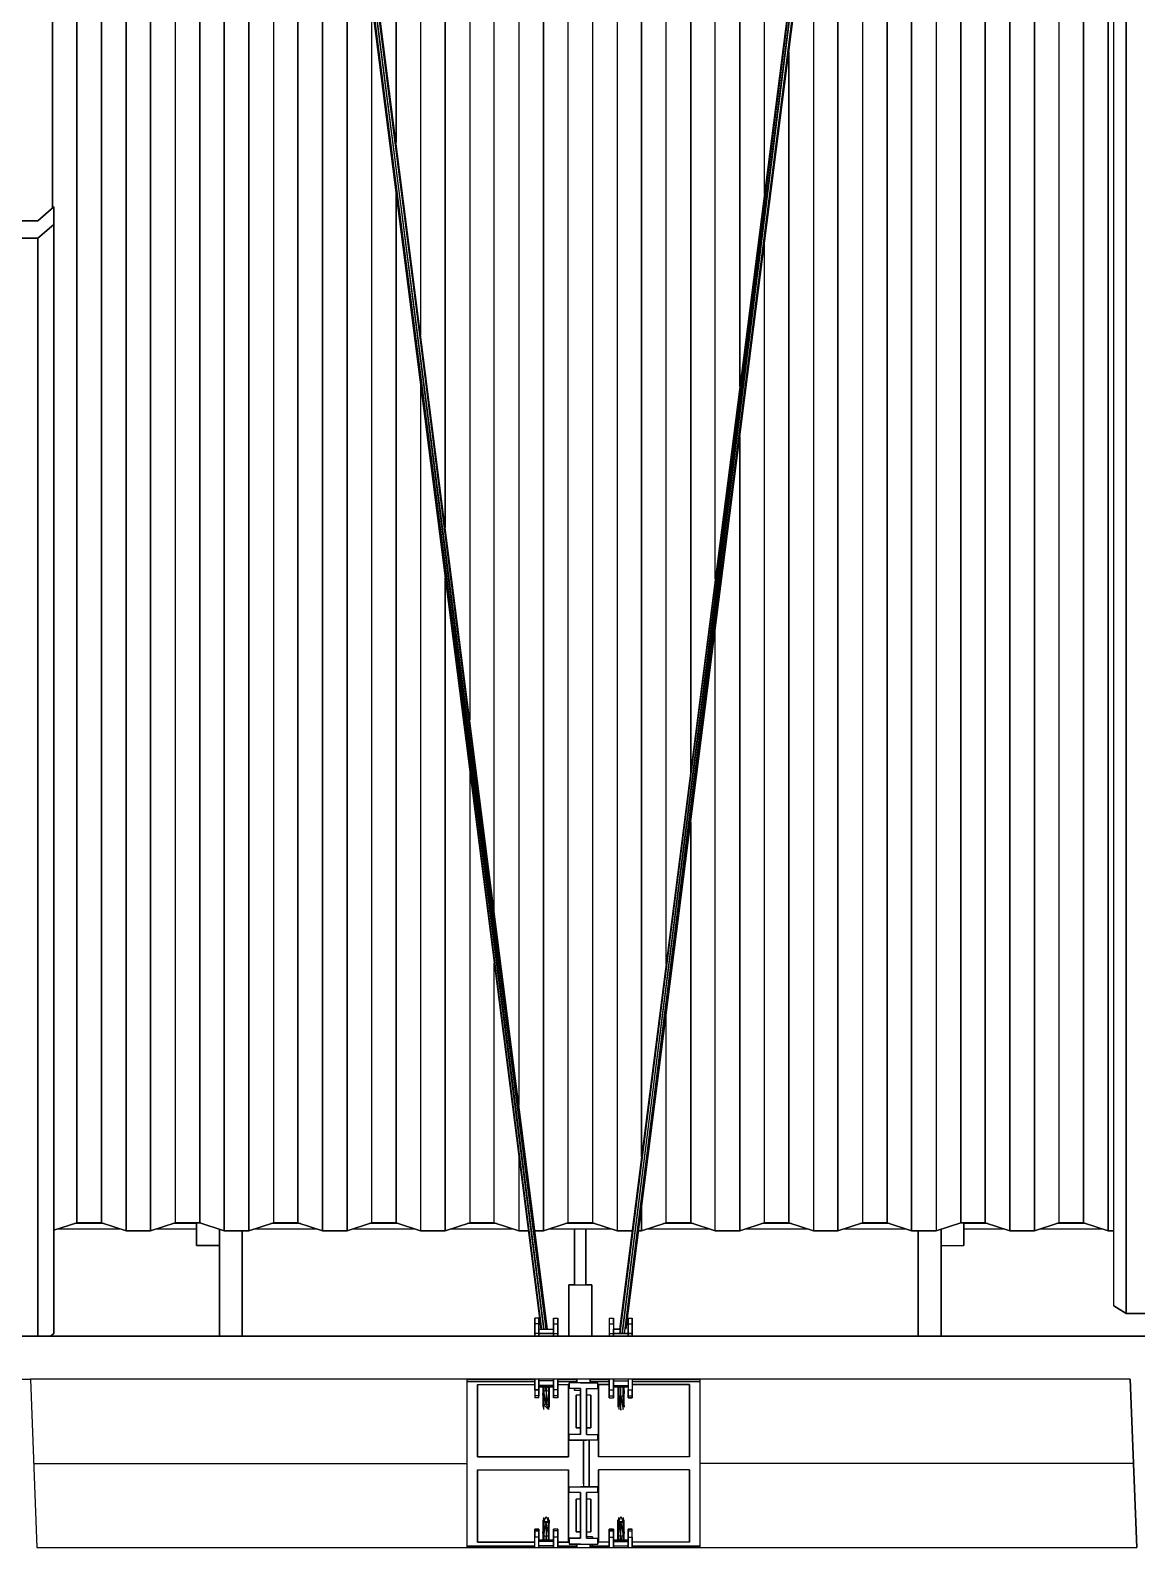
# Model space of a CAD drawing. Extents: x -32 to 51.8, y -51.6 to -5.5.
# Drawn here: x -6.65 to -2.79, y -20.88 to -15.59 of the extents above; entities that cross this region are included whole.
import ezdxf

# ---------------------------------------------------------------- set-up
doc = ezdxf.new("R2010")
doc.units = 0
doc.header["$MEASUREMENT"] = 0
doc.layers.get('0').update_dxf_attribs({"linetype": 'CONTINUOUS'})
doc.layers.add('hachures', color=5, linetype='CONTINUOUS')

msp = doc.modelspace()

# ---------------------------------------------------------------- linework, layer by layer
for p, q in [((-3.5758, -19.7769), (-3.5757, -12.8569)), ((-2.8699, -20.0388), (-2.8698, -13.0055)), ((-5.5041, -15.1461), (-4.87, -20.1205)), ((-4.8673, -20.1205), (-5.5041, -15.1461)), ((-4.8475, -20.1205), (-5.4816, -15.1461)), ((-3.9611, -15.1461), (-4.5954, -20.1205)), ((-4.5945, -20.135), (-3.9578, -15.1405)), ((-3.9611, -15.1461), (-4.5945, -20.135)), ((-4.5868, -20.135), (-3.9499, -15.1382)), ((-3.9578, -15.1405), (-4.5868, -20.135)), ((-4.5787, -20.135), (-3.9499, -15.1382)), ((-4.5786, -20.135), (-3.9419, -15.1405)), ((-4.5729, -20.1205), (-3.9419, -15.1405)), ((-4.5729, -20.1205), (-3.9386, -15.1461)), ((-4.8596, -20.1205), (-5.5008, -15.1517)), ((-4.8673, -20.1205), (-5.5008, -15.1517)), ((-4.8514, -20.1205), (-5.4929, -15.154)), ((-5.4929, -15.154), (-4.8595, -20.1205)), ((-4.8475, -20.1205), (-5.4849, -15.1517)), ((-5.4849, -15.1517), (-4.8514, -20.1205)), ((-6.5709, -16.2029), (-6.6263, -16.2508)), ((-6.6263, -16.2508), (-6.5709, -16.2029)), ((-6.5711, -16.2643), (-6.5709, -16.2029)), ((-6.5709, -16.2029), (-6.5711, -16.2643)), ((-6.571, -20.0743), (-6.5709, -16.2029)), ((-6.5709, -16.2029), (-6.571, -20.0743)), ((-6.6263, -16.2508), (-6.712, -16.2508)), ((-6.712, -16.2508), (-6.6263, -16.2508)), ((-6.6264, -16.3122), (-6.7121, -16.3122)), ((-6.7121, -16.3122), (-6.6264, -16.3122)), ((-6.6264, -16.3122), (-6.5711, -16.2643)), ((-6.5711, -16.2643), (-6.6264, -16.3122)), ((-6.6264, -20.1452), (-6.6264, -16.3122)), ((-6.6263, -16.3121), (-6.6263, -16.3121)), ((-6.6263, -16.3121), (-6.6263, -16.3121)), ((-6.5711, -16.2643), (-6.5711, -20.1358)), ((-4.5186, -19.695), (-4.5186, -19.7769)), ((-6.571, -19.7753), (-6.49, -19.7487)), ((-6.49, -19.7487), (-6.571, -19.7753)), ((-6.3957, -19.7515), (-6.4987, -19.7515)), ((-6.49, -19.7126), (-6.49, -19.7126)), ((-6.49, -19.7126), (-6.49, -19.7126)), ((-6.49, -19.7487), (-6.4043, -19.7487)), ((-6.4043, -19.7487), (-6.49, -19.7487)), ((-6.4043, -19.7487), (-6.3186, -19.7769)), ((-6.3186, -19.7769), (-6.4043, -19.7487)), ((-6.1472, -19.7487), (-6.2329, -19.7769)), ((-6.2329, -19.7769), (-6.1472, -19.7487)), ((-6.0729, -19.7515), (-6.1558, -19.7515)), ((-6.0615, -19.7487), (-6.1472, -19.7487)), ((-6.1472, -19.7487), (-6.0615, -19.7487)), ((-6.0729, -19.8282), (-6.0729, -19.7487)), ((-6.0729, -19.7487), (-6.0729, -19.8282)), ((-6.0615, -19.7487), (-5.9758, -19.7769)), ((-5.9758, -19.7769), (-6.0615, -19.7487)), ((-5.8043, -19.7487), (-5.89, -19.7769)), ((-5.89, -19.7769), (-5.8043, -19.7487)), ((-5.71, -19.7515), (-5.813, -19.7515)), ((-5.7186, -19.7487), (-5.8043, -19.7487)), ((-5.8043, -19.7487), (-5.7186, -19.7487)), ((-5.7186, -19.7487), (-5.6329, -19.7769)), ((-5.6329, -19.7769), (-5.7186, -19.7487)), ((-5.4615, -19.7487), (-5.5472, -19.7769)), ((-5.5472, -19.7769), (-5.4615, -19.7487)), ((-5.3671, -19.7515), (-5.4701, -19.7515)), ((-5.3758, -19.7487), (-5.4615, -19.7487)), ((-5.4615, -19.7487), (-5.3758, -19.7487)), ((-5.29, -19.7769), (-5.3758, -19.7487)), ((-5.3758, -19.7487), (-5.29, -19.7769)), ((-5.1186, -19.7487), (-5.2043, -19.7769)), ((-5.2043, -19.7769), (-5.1186, -19.7487)), ((-5.0242, -19.7515), (-5.1273, -19.7515)), ((-5.0329, -19.7487), (-5.1186, -19.7487)), ((-5.1186, -19.7487), (-5.0329, -19.7487)), ((-4.9472, -19.7769), (-5.0329, -19.7487)), ((-5.0329, -19.7487), (-4.9472, -19.7769)), ((-4.7758, -19.7487), (-4.8615, -19.7769)), ((-4.8615, -19.7769), (-4.7758, -19.7487)), ((-4.6814, -19.7515), (-4.7844, -19.7515)), ((-4.69, -19.7487), (-4.7758, -19.7487)), ((-4.7758, -19.7487), (-4.69, -19.7487)), ((-4.6043, -19.7769), (-4.69, -19.7487)), ((-4.69, -19.7487), (-4.6043, -19.7769)), ((-4.4329, -19.7487), (-4.5186, -19.7769)), ((-4.5186, -19.7769), (-4.4329, -19.7487)), ((-4.3385, -19.7516), (-4.4416, -19.7516)), ((-4.3472, -19.7487), (-4.4329, -19.7487)), ((-4.4329, -19.7487), (-4.3472, -19.7487)), ((-4.2615, -19.7769), (-4.3472, -19.7487)), ((-4.3472, -19.7487), (-4.2615, -19.7769)), ((-4.09, -19.7487), (-4.1758, -19.7769)), ((-4.1758, -19.7769), (-4.09, -19.7487)), ((-3.9957, -19.7516), (-4.0987, -19.7516)), ((-4.0043, -19.7487), (-4.09, -19.7487)), ((-4.09, -19.7487), (-4.0043, -19.7487)), ((-3.9186, -19.7769), (-4.0043, -19.7487)), ((-4.0043, -19.7487), (-3.9186, -19.7769)), ((-3.7472, -19.7487), (-3.8329, -19.7769)), ((-3.8329, -19.7769), (-3.7472, -19.7487)), ((-3.6528, -19.7516), (-3.7559, -19.7516)), ((-3.6615, -19.7487), (-3.7472, -19.7487)), ((-3.7472, -19.7487), (-3.6615, -19.7487)), ((-3.6615, -19.7487), (-3.5758, -19.7769)), ((-3.5758, -19.7769), (-3.6615, -19.7487)), ((-3.4043, -19.7487), (-3.49, -19.7769)), ((-3.49, -19.7769), (-3.4043, -19.7487)), ((-3.4043, -19.7487), (-3.3186, -19.7487)), ((-3.3186, -19.7487), (-3.4043, -19.7487)), ((-3.3929, -19.7487), (-3.3929, -19.8282)), ((-3.3929, -19.8282), (-3.3929, -19.7487)), ((-3.3099, -19.7516), (-3.3929, -19.7516)), ((-3.3186, -19.7487), (-3.2329, -19.7769)), ((-3.2329, -19.7769), (-3.3186, -19.7487)), ((-3.0615, -19.7487), (-3.1472, -19.7769)), ((-3.1472, -19.7769), (-3.0615, -19.7487)), ((-2.9671, -19.7516), (-3.0701, -19.7516)), ((-2.9758, -19.7487), (-3.0615, -19.7487)), ((-3.0615, -19.7487), (-2.9758, -19.7487)), ((-2.9758, -19.7487), (-2.89, -19.7769)), ((-2.89, -19.7769), (-2.9758, -19.7487)), ((-6.3366, -19.7709), (-6.5578, -19.7709)), ((-6.3186, -19.7769), (-6.2329, -19.7769)), ((-6.2329, -19.7769), (-6.3186, -19.7769)), ((-6.0729, -19.7709), (-6.2149, -19.7709)), ((-5.9929, -20.1452), (-5.9929, -19.7712)), ((-5.9929, -19.7712), (-5.9929, -20.1452)), ((-5.9929, -19.7712), (-5.9929, -19.8282)), ((-5.9929, -19.8282), (-5.9929, -19.7712)), ((-5.9758, -19.7769), (-5.89, -19.7769)), ((-5.89, -19.7769), (-5.9758, -19.7769)), ((-5.9129, -19.7769), (-5.9129, -20.1452)), ((-5.9129, -20.1452), (-5.9129, -19.7769)), ((-5.9129, -20.1452), (-5.9129, -19.7769)), ((-5.6509, -19.771), (-5.8721, -19.771)), ((-5.6329, -19.7769), (-5.5472, -19.7769)), ((-5.5472, -19.7769), (-5.6329, -19.7769)), ((-5.308, -19.771), (-5.5292, -19.771)), ((-5.2043, -19.7769), (-5.29, -19.7769)), ((-5.29, -19.7769), (-5.2043, -19.7769)), ((-4.9652, -19.771), (-5.1863, -19.771)), ((-4.9138, -19.7769), (-4.9472, -19.7769)), ((-4.9472, -19.7769), (-4.9138, -19.7769)), ((-4.8615, -19.7769), (-4.8913, -19.7769)), ((-4.8913, -19.7769), (-4.8615, -19.7769)), ((-4.6223, -19.771), (-4.8435, -19.771)), ((-4.7527, -19.9652), (-4.7527, -19.771)), ((-4.7527, -19.771), (-4.7527, -19.9652)), ((-4.7131, -19.9652), (-4.7131, -19.771)), ((-4.7131, -19.771), (-4.7131, -19.9652)), ((-4.7131, -19.9652), (-4.7131, -19.771)), ((-4.5515, -19.7769), (-4.6043, -19.7769)), ((-4.6043, -19.7769), (-4.5515, -19.7769)), ((-4.5186, -19.7769), (-4.5291, -19.7769)), ((-4.5291, -19.7769), (-4.5186, -19.7769)), ((-4.2795, -19.771), (-4.5006, -19.771)), ((-4.1758, -19.7769), (-4.2615, -19.7769)), ((-4.2615, -19.7769), (-4.1758, -19.7769)), ((-3.9366, -19.771), (-4.1578, -19.771)), ((-3.8329, -19.7769), (-3.9186, -19.7769)), ((-3.9186, -19.7769), (-3.8329, -19.7769)), ((-3.5937, -19.771), (-3.8149, -19.771)), ((-3.49, -19.7769), (-3.5758, -19.7769)), ((-3.5758, -19.7769), (-3.49, -19.7769)), ((-3.5529, -20.1452), (-3.5529, -19.7769)), ((-3.5529, -19.7769), (-3.5529, -20.1452)), ((-3.5529, -19.7769), (-3.5529, -20.1452)), ((-3.4729, -19.7712), (-3.4729, -20.1452)), ((-3.4729, -20.1452), (-3.4729, -19.7712)), ((-3.4729, -19.8282), (-3.4729, -19.7712)), ((-3.4729, -19.7712), (-3.4729, -19.8282)), ((-3.2509, -19.771), (-3.3929, -19.771)), ((-3.3929, -19.8282), (-3.3929, -19.771)), ((-3.3929, -19.771), (-3.3929, -19.8282)), ((-3.2329, -19.7769), (-3.1472, -19.7769)), ((-3.1472, -19.7769), (-3.2329, -19.7769)), ((-2.908, -19.771), (-3.1292, -19.771)), ((-2.89, -19.7769), (-2.8699, -19.7769)), ((-2.8699, -19.7769), (-2.89, -19.7769)), ((-5.9929, -19.8282), (-6.0729, -19.8282)), ((-6.0729, -19.8282), (-6.0729, -19.8282)), ((-6.0729, -19.8282), (-6.0729, -19.8282)), ((-6.0729, -19.8282), (-5.9929, -19.8282)), ((-5.9929, -19.8282), (-5.9929, -20.1452)), ((-3.4729, -19.8282), (-3.3929, -19.8282)), ((-4.7729, -20.1452), (-4.7729, -19.9652)), ((-4.7729, -19.9652), (-4.6929, -19.9652)), ((-4.7527, -19.9652), (-4.7729, -19.9652)), ((-4.7729, -20.1452), (-4.7729, -19.9652)), ((-4.7729, -19.9652), (-4.7729, -20.1452)), ((-4.6929, -19.9652), (-4.7131, -19.9652)), ((-4.6929, -19.9652), (-4.6929, -20.1452)), ((-4.6929, -19.9652), (-4.6929, -20.1452)), ((-4.6929, -20.1452), (-4.6929, -19.9652)), ((-6.5711, -20.1358), (-6.571, -20.0743)), ((-2.8699, -20.0388), (-2.8699, -20.0389)), ((-2.8264, -20.0657), (-2.8699, -20.0388)), ((-2.8699, -20.0389), (-2.8264, -20.0657)), ((-2.8264, -20.0657), (-2.7407, -20.0657)), ((-2.7407, -20.0657), (-2.8264, -20.0657)), ((-4.8914, -20.0818), (-4.8914, -20.1019)), ((-4.877, -20.0818), (-4.8914, -20.0818)), ((-4.8914, -20.0818), (-4.8914, -20.0886)), ((-4.8914, -20.1019), (-4.8914, -20.0818)), ((-4.8914, -20.1019), (-4.8914, -20.1351)), ((-4.877, -20.1019), (-4.8914, -20.1019)), ((-4.8914, -20.1351), (-4.8914, -20.1019)), ((-4.877, -20.1019), (-4.877, -20.0818)), ((-4.877, -20.0818), (-4.877, -20.1019)), ((-4.877, -20.1351), (-4.877, -20.1019)), ((-4.877, -20.1019), (-4.877, -20.1351)), ((-4.877, -20.1205), (-4.8259, -20.1205)), ((-4.8259, -20.0818), (-4.8114, -20.0818)), ((-4.8259, -20.1019), (-4.8259, -20.0818)), ((-4.8259, -20.0886), (-4.8259, -20.11)), ((-4.8259, -20.1019), (-4.8114, -20.1019)), ((-4.8259, -20.1351), (-4.8259, -20.1019)), ((-4.8259, -20.11), (-4.8259, -20.11)), ((-4.8259, -20.11), (-4.8259, -20.1205)), ((-4.8259, -20.1205), (-4.8259, -20.135)), ((-4.8258, -20.0818), (-4.8258, -20.1019)), ((-4.8258, -20.1019), (-4.8258, -20.1351)), ((-4.8114, -20.0818), (-4.8114, -20.1019)), ((-4.8114, -20.0886), (-4.8114, -20.0818)), ((-4.8114, -20.1019), (-4.8114, -20.0818)), ((-4.8114, -20.0818), (-4.8114, -20.0886)), ((-4.8114, -20.0886), (-4.8114, -20.11)), ((-4.8114, -20.1019), (-4.8114, -20.1351)), ((-4.8114, -20.11), (-4.8114, -20.1019)), ((-4.8114, -20.1351), (-4.8114, -20.1019)), ((-4.8114, -20.1452), (-4.8114, -20.11)), ((-4.8114, -20.11), (-4.8114, -20.1452)), ((-4.6314, -20.0818), (-4.6314, -20.1019)), ((-4.6314, -20.0818), (-4.617, -20.0818)), ((-4.6314, -20.1019), (-4.617, -20.1019)), ((-4.6314, -20.1019), (-4.6314, -20.1351)), ((-4.617, -20.1019), (-4.617, -20.0818)), ((-4.617, -20.0818), (-4.617, -20.0886)), ((-4.617, -20.0886), (-4.617, -20.11)), ((-4.617, -20.1019), (-4.617, -20.1351)), ((-4.617, -20.11), (-4.617, -20.1205)), ((-4.5927, -20.1205), (-4.617, -20.1205)), ((-4.617, -20.1205), (-4.617, -20.1205)), ((-4.617, -20.1205), (-4.5927, -20.1205)), ((-4.617, -20.135), (-4.617, -20.1205)), ((-4.5658, -20.0818), (-4.5658, -20.1019)), ((-4.5658, -20.0886), (-4.5658, -20.0818)), ((-4.5658, -20.0818), (-4.5514, -20.0818)), ((-4.5658, -20.1019), (-4.5658, -20.0818)), ((-4.5658, -20.11), (-4.5658, -20.0886)), ((-4.5658, -20.0886), (-4.5658, -20.11)), ((-4.5658, -20.1019), (-4.5658, -20.1351)), ((-4.5658, -20.1019), (-4.5514, -20.1019)), ((-4.5658, -20.1351), (-4.5658, -20.1019)), ((-4.5658, -20.1205), (-4.5658, -20.11)), ((-4.5658, -20.11), (-4.5658, -20.11)), ((-4.5658, -20.11), (-4.5658, -20.1205)), ((-4.5658, -20.11), (-4.5658, -20.11)), ((-4.5658, -20.1205), (-4.5658, -20.135)), ((-4.5514, -20.1019), (-4.5514, -20.0818)), ((-4.5514, -20.0818), (-4.5514, -20.1019)), ((-4.5514, -20.0886), (-4.5514, -20.0818)), ((-4.5514, -20.1019), (-4.5514, -20.1351)), ((-4.5514, -20.1351), (-4.5514, -20.1019)), ((-6.6529, -20.1452), (-6.7329, -20.1452)), ((-6.7329, -20.1452), (-6.6529, -20.1452)), ((-2.8129, -20.1452), (-6.6529, -20.1452)), ((-2.8129, -20.1452), (-6.6529, -20.1452)), ((-6.6529, -20.1452), (-2.8129, -20.1452)), ((-6.6264, -20.1452), (-4.8914, -20.1452)), ((-6.582, -20.1452), (-6.5711, -20.1358)), ((-6.5711, -20.1358), (-6.582, -20.1452)), ((-6.582, -20.1452), (-5.9929, -20.1452)), ((-4.8914, -20.1452), (-6.582, -20.1452)), ((-5.9129, -20.1452), (-4.8914, -20.1452)), ((-4.8914, -20.1452), (-5.9129, -20.1452)), ((-4.8914, -20.1452), (-5.9129, -20.1452)), ((-4.8914, -20.1351), (-4.8914, -20.1452)), ((-4.877, -20.1351), (-4.8914, -20.1351)), ((-4.8914, -20.1452), (-4.8914, -20.1351)), ((-4.877, -20.135), (-4.8259, -20.135)), ((-4.8259, -20.135), (-4.877, -20.135)), ((-4.877, -20.1452), (-4.877, -20.1351)), ((-4.877, -20.1351), (-4.877, -20.1452)), ((-4.8259, -20.1351), (-4.8114, -20.1351)), ((-4.8259, -20.1452), (-4.8259, -20.1351)), ((-4.8258, -20.1351), (-4.8258, -20.1452)), ((-4.8114, -20.1351), (-4.8114, -20.1452)), ((-4.8114, -20.1452), (-4.8114, -20.1351)), ((-4.8114, -20.1452), (-4.6314, -20.1452)), ((-4.6314, -20.1452), (-4.8114, -20.1452)), ((-4.6314, -20.1452), (-4.8114, -20.1452)), ((-4.8114, -20.1452), (-4.6314, -20.1452)), ((-4.7729, -20.1452), (-4.8114, -20.1452)), ((-4.6314, -20.1351), (-4.617, -20.1351)), ((-4.6314, -20.1351), (-4.6314, -20.1452)), ((-4.617, -20.135), (-4.5658, -20.135)), ((-4.5658, -20.135), (-4.617, -20.135)), ((-4.617, -20.1351), (-4.617, -20.1452)), ((-4.617, -20.1452), (-4.617, -20.1351)), ((-4.5658, -20.1351), (-4.5658, -20.1452)), ((-4.5658, -20.1351), (-4.5514, -20.1351)), ((-4.5658, -20.1452), (-4.5658, -20.1351)), ((-4.5514, -20.1351), (-4.5658, -20.1351)), ((-4.5514, -20.1351), (-4.5514, -20.1351)), ((-4.5514, -20.1351), (-4.5514, -20.1452)), ((-4.5514, -20.1452), (-4.5514, -20.1351)), ((-4.5514, -20.1452), (-3.5529, -20.1452)), ((-3.5529, -20.1452), (-4.5514, -20.1452)), ((-2.8129, -20.1452), (-4.5514, -20.1452)), ((-4.5514, -20.1452), (-2.8129, -20.1452)), ((-3.4729, -20.1452), (-2.8129, -20.1452)), ((-3.4729, -20.1452), (-2.8129, -20.1452)), ((-2.8129, -20.1452), (-2.7329, -20.1452)), ((-2.7329, -20.1452), (-2.8129, -20.1452)), ((-2.7329, -20.1452), (-2.8129, -20.1452)), ((-6.7329, -20.2952), (-6.6529, -20.2952)), ((-2.8129, -20.2952), (-6.6529, -20.2952)), ((-6.6529, -20.2952), (-6.6299, -20.8831)), ((-5.1286, -20.2952), (-4.8914, -20.2952)), ((-5.1286, -20.2952), (-5.1286, -20.5892)), ((-5.1286, -20.3034), (-4.8914, -20.3034)), ((-4.8914, -20.3034), (-5.1286, -20.3034)), ((-5.0913, -20.5664), (-5.0913, -20.3139)), ((-5.0913, -20.3139), (-4.8914, -20.3139)), ((-5.0913, -20.5664), (-5.0913, -20.3139)), ((-5.0913, -20.3139), (-5.0913, -20.5664)), ((-5.0913, -20.3139), (-5.0913, -20.5664)), ((-4.8914, -20.2952), (-4.8914, -20.332)), ((-4.8914, -20.332), (-4.8914, -20.2952)), ((-4.8914, -20.332), (-4.8914, -20.3535)), ((-4.8914, -20.332), (-4.877, -20.332)), ((-4.877, -20.332), (-4.8914, -20.332)), ((-4.877, -20.3011), (-4.877, -20.2952)), ((-4.877, -20.332), (-4.877, -20.2952)), ((-4.877, -20.2952), (-4.877, -20.332)), ((-4.8259, -20.3011), (-4.877, -20.3011)), ((-4.877, -20.3079), (-4.877, -20.3011)), ((-4.8259, -20.3166), (-4.877, -20.3166)), ((-4.8259, -20.3215), (-4.877, -20.3215)), ((-4.877, -20.3215), (-4.8259, -20.3215)), ((-4.877, -20.332), (-4.877, -20.3535)), ((-4.877, -20.3535), (-4.877, -20.332)), ((-4.8634, -20.3215), (-4.8634, -20.3446)), ((-4.8601, -20.3371), (-4.8634, -20.3446)), ((-4.8601, -20.3371), (-4.8609, -20.3215)), ((-4.8601, -20.3215), (-4.8601, -20.3371)), ((-4.8522, -20.334), (-4.8601, -20.3371)), ((-4.8521, -20.3817), (-4.8601, -20.3371)), ((-4.8601, -20.3371), (-4.8601, -20.3849)), ((-4.8522, -20.334), (-4.8536, -20.3215)), ((-4.8522, -20.3215), (-4.8522, -20.334)), ((-4.8442, -20.3371), (-4.8522, -20.334)), ((-4.8442, -20.3849), (-4.8522, -20.334)), ((-4.8522, -20.334), (-4.8521, -20.3817)), ((-4.8458, -20.3215), (-4.8442, -20.3371)), ((-4.8442, -20.3215), (-4.8442, -20.3371)), ((-4.8442, -20.3371), (-4.8442, -20.3849)), ((-4.8442, -20.3371), (-4.8409, -20.3927)), ((-4.8409, -20.3446), (-4.8442, -20.3371)), ((-4.8418, -20.3215), (-4.8409, -20.3446)), ((-4.8409, -20.3446), (-4.8409, -20.3215)), ((-4.8259, -20.332), (-4.8259, -20.2952)), ((-4.8259, -20.3011), (-4.8259, -20.3166)), ((-4.8259, -20.3166), (-4.8259, -20.3215)), ((-4.8259, -20.3215), (-4.8259, -20.3402)), ((-4.8258, -20.332), (-4.8259, -20.3535)), ((-4.8114, -20.332), (-4.8259, -20.332)), ((-4.8259, -20.3535), (-4.8259, -20.332)), ((-4.8258, -20.2952), (-4.8258, -20.332)), ((-4.8114, -20.2952), (-4.8114, -20.332)), ((-4.8114, -20.332), (-4.8114, -20.2952)), ((-4.8114, -20.2952), (-4.7449, -20.2952)), ((-4.8114, -20.3034), (-4.7449, -20.3034)), ((-4.7449, -20.3034), (-4.8114, -20.3034)), ((-4.8114, -20.3069), (-4.8114, -20.3402)), ((-4.8114, -20.3139), (-4.7733, -20.3139)), ((-4.8114, -20.332), (-4.8114, -20.3535)), ((-4.8114, -20.3535), (-4.8114, -20.332)), ((-4.7733, -20.3139), (-4.7733, -20.5664)), ((-4.7733, -20.3139), (-4.7733, -20.5664)), ((-4.7733, -20.5664), (-4.7733, -20.3139)), ((-4.7733, -20.5664), (-4.7733, -20.3139)), ((-4.7733, -20.3273), (-4.7714, -20.3273)), ((-4.7714, -20.3078), (-4.7714, -20.3278)), ((-4.7314, -20.3078), (-4.7714, -20.3078)), ((-4.7714, -20.3278), (-4.7714, -20.3078)), ((-4.7314, -20.3278), (-4.7714, -20.3278)), ((-4.7527, -20.3078), (-4.7527, -20.3034)), ((-4.7527, -20.3034), (-4.7527, -20.3078)), ((-4.7527, -20.3335), (-4.7527, -20.3278)), ((-4.7527, -20.3278), (-4.7527, -20.3335)), ((-4.7527, -20.3335), (-4.7314, -20.3335)), ((-4.7527, -20.3335), (-4.7314, -20.3335)), ((-4.7449, -20.3078), (-4.7449, -20.2952)), ((-4.7449, -20.3078), (-4.7449, -20.2952)), ((-4.7449, -20.2952), (-4.7449, -20.3078)), ((-4.7114, -20.3078), (-4.7314, -20.3078)), ((-4.7314, -20.3078), (-4.7114, -20.3078)), ((-4.7314, -20.4878), (-4.7314, -20.3278)), ((-4.7314, -20.3278), (-4.7314, -20.4878)), ((-4.6979, -20.3078), (-4.7214, -20.3078)), ((-4.7131, -20.3078), (-4.7131, -20.3078)), ((-4.6714, -20.3078), (-4.7114, -20.3078)), ((-4.6714, -20.3078), (-4.7114, -20.3078)), ((-4.7114, -20.3078), (-4.6714, -20.3078)), ((-4.7114, -20.3508), (-4.7114, -20.3278)), ((-4.7114, -20.3278), (-4.6714, -20.3278)), ((-4.7114, -20.3278), (-4.7114, -20.4878)), ((-4.7114, -20.4878), (-4.7114, -20.3278)), ((-4.6979, -20.2952), (-4.6314, -20.2952)), ((-4.6979, -20.2952), (-4.6979, -20.3078)), ((-4.6979, -20.3078), (-4.6979, -20.2952)), ((-4.6979, -20.3034), (-4.6314, -20.3034)), ((-4.6314, -20.3034), (-4.6979, -20.3034)), ((-4.6979, -20.3078), (-4.6714, -20.3078)), ((-4.6714, -20.3278), (-4.6714, -20.3078)), ((-4.6714, -20.3278), (-4.6714, -20.3078)), ((-4.6714, -20.3273), (-4.6695, -20.3273)), ((-4.6695, -20.3139), (-4.6314, -20.3139)), ((-4.6314, -20.3139), (-4.6695, -20.3139)), ((-4.6695, -20.5664), (-4.6695, -20.3139)), ((-4.6695, -20.5664), (-4.6695, -20.3139)), ((-4.6695, -20.3139), (-4.6695, -20.5664)), ((-4.6314, -20.332), (-4.6314, -20.2952)), ((-4.6314, -20.2952), (-4.6314, -20.3069)), ((-4.6314, -20.2952), (-4.6314, -20.332)), ((-4.6314, -20.3069), (-4.6314, -20.3069)), ((-4.6314, -20.3069), (-4.6314, -20.332)), ((-4.6314, -20.332), (-4.617, -20.332)), ((-4.6314, -20.3535), (-4.6314, -20.332)), ((-4.6314, -20.332), (-4.6314, -20.3535)), ((-4.617, -20.2952), (-4.617, -20.332)), ((-4.617, -20.332), (-4.617, -20.2952)), ((-4.617, -20.3011), (-4.617, -20.2952)), ((-4.617, -20.3011), (-4.5658, -20.3011)), ((-4.617, -20.3079), (-4.617, -20.3011)), ((-4.617, -20.3166), (-4.5658, -20.3166)), ((-4.617, -20.3215), (-4.617, -20.3402)), ((-4.5658, -20.3215), (-4.617, -20.3215)), ((-4.617, -20.3215), (-4.5658, -20.3215)), ((-4.617, -20.332), (-4.617, -20.3535)), ((-4.617, -20.3535), (-4.617, -20.332)), ((-4.6019, -20.3215), (-4.6019, -20.3446)), ((-4.5999, -20.3215), (-4.5986, -20.3521)), ((-4.5986, -20.3215), (-4.5986, -20.3521)), ((-4.5907, -20.3551), (-4.5907, -20.3215)), ((-4.5827, -20.3521), (-4.5827, -20.3215)), ((-4.5806, -20.3215), (-4.5794, -20.3446)), ((-4.5794, -20.3446), (-4.5794, -20.3215)), ((-4.5658, -20.2952), (-4.5658, -20.332)), ((-4.5658, -20.3215), (-4.5658, -20.3402)), ((-4.5658, -20.332), (-4.5658, -20.3535)), ((-4.5658, -20.332), (-4.5514, -20.332)), ((-4.5658, -20.3535), (-4.5658, -20.332)), ((-4.5514, -20.2952), (-4.5514, -20.332)), ((-4.5514, -20.2952), (-4.3143, -20.2952)), ((-4.5514, -20.3034), (-4.3143, -20.3034)), ((-4.3143, -20.3034), (-4.5514, -20.3034)), ((-4.5514, -20.3139), (-4.3515, -20.3139)), ((-4.3515, -20.3139), (-4.5514, -20.3139)), ((-4.5514, -20.332), (-4.5514, -20.3535)), ((-4.5514, -20.3535), (-4.5514, -20.332)), ((-4.3515, -20.3139), (-4.3515, -20.5664)), ((-4.3515, -20.5664), (-4.3515, -20.3139)), ((-4.3515, -20.3139), (-4.3515, -20.5664)), ((-4.3143, -20.5892), (-4.3143, -20.2952)), ((-2.8129, -20.2952), (-2.7899, -20.8831)), ((-2.7899, -20.8831), (-2.8129, -20.2952)), ((-4.8914, -20.3535), (-4.8914, -20.3602)), ((-4.877, -20.3535), (-4.8914, -20.3535)), ((-4.877, -20.3602), (-4.8914, -20.3602)), ((-4.877, -20.3602), (-4.877, -20.3535)), ((-4.8601, -20.3849), (-4.8634, -20.3446)), ((-4.8634, -20.3446), (-4.8634, -20.3927)), ((-4.8601, -20.3849), (-4.8634, -20.3927)), ((-4.8521, -20.3817), (-4.8601, -20.3849)), ((-4.8601, -20.3849), (-4.8442, -20.4005)), ((-4.8601, -20.4005), (-4.8601, -20.3849)), ((-4.8442, -20.3849), (-4.8521, -20.3817)), ((-4.8521, -20.3817), (-4.8442, -20.4005)), ((-4.8409, -20.3927), (-4.8442, -20.3849)), ((-4.8442, -20.3849), (-4.8442, -20.4005)), ((-4.8409, -20.3446), (-4.8409, -20.3927)), ((-4.8259, -20.3402), (-4.8259, -20.3402)), ((-4.8259, -20.3402), (-4.8259, -20.3535)), ((-4.8259, -20.3535), (-4.8259, -20.3602)), ((-4.8114, -20.3535), (-4.8259, -20.3535)), ((-4.8259, -20.3602), (-4.8259, -20.3535)), ((-4.8114, -20.3602), (-4.8259, -20.3602)), ((-4.8114, -20.3402), (-4.8114, -20.3602)), ((-4.8114, -20.3535), (-4.8114, -20.3602)), ((-4.8114, -20.3602), (-4.8114, -20.3535)), ((-4.7314, -20.3508), (-4.7473, -20.3508)), ((-4.7473, -20.4648), (-4.7473, -20.3508)), ((-4.7473, -20.4648), (-4.7473, -20.3508)), ((-4.7473, -20.3508), (-4.7473, -20.4648)), ((-4.6956, -20.3508), (-4.7114, -20.3508)), ((-4.6956, -20.3508), (-4.6956, -20.4648)), ((-4.6956, -20.4648), (-4.6956, -20.3508)), ((-4.6956, -20.3508), (-4.6956, -20.4648)), ((-4.6314, -20.3535), (-4.617, -20.3535)), ((-4.6314, -20.3602), (-4.6314, -20.3535)), ((-4.6314, -20.3535), (-4.6314, -20.3602)), ((-4.6314, -20.3602), (-4.617, -20.3602)), ((-4.617, -20.3402), (-4.617, -20.3602)), ((-4.617, -20.3535), (-4.617, -20.3602)), ((-4.617, -20.3602), (-4.617, -20.3535)), ((-4.6019, -20.3446), (-4.5986, -20.3521)), ((-4.6019, -20.3446), (-4.5986, -20.4005)), ((-4.6019, -20.3446), (-4.6019, -20.3927)), ((-4.5986, -20.3521), (-4.5907, -20.3551)), ((-4.5986, -20.3521), (-4.5907, -20.4037)), ((-4.5986, -20.3521), (-4.5986, -20.4005)), ((-4.5907, -20.3551), (-4.5827, -20.3521)), ((-4.5907, -20.4037), (-4.5907, -20.3551)), ((-4.5907, -20.3551), (-4.5827, -20.4005)), ((-4.5827, -20.3521), (-4.5794, -20.3446)), ((-4.5827, -20.4005), (-4.5827, -20.3521)), ((-4.5827, -20.3521), (-4.5794, -20.3927)), ((-4.5794, -20.3927), (-4.5794, -20.3446)), ((-4.5658, -20.3402), (-4.5658, -20.3402)), ((-4.5658, -20.3402), (-4.5658, -20.3402)), ((-4.5658, -20.3402), (-4.5658, -20.3535)), ((-4.5658, -20.3535), (-4.5658, -20.3602)), ((-4.5658, -20.3535), (-4.5514, -20.3535)), ((-4.5658, -20.3602), (-4.5658, -20.3535)), ((-4.5658, -20.3602), (-4.5658, -20.3602)), ((-4.5658, -20.3602), (-4.5514, -20.3602)), ((-4.5514, -20.3602), (-4.5658, -20.3602)), ((-4.5514, -20.3535), (-4.5514, -20.3602)), ((-4.5514, -20.3602), (-4.5514, -20.3535)), ((-4.5514, -20.3602), (-4.5514, -20.3602)), ((-4.7714, -20.4883), (-4.7733, -20.4883)), ((-4.7733, -20.4883), (-4.7714, -20.4883)), ((-4.7314, -20.4878), (-4.7714, -20.4878)), ((-4.7714, -20.5078), (-4.7714, -20.4878)), ((-4.7314, -20.4878), (-4.7714, -20.4878)), ((-4.7473, -20.4648), (-4.7314, -20.4648)), ((-4.7473, -20.4648), (-4.7473, -20.4648)), ((-4.7314, -20.4648), (-4.7473, -20.4648)), ((-4.7473, -20.4648), (-4.7314, -20.4648)), ((-4.7114, -20.4878), (-4.7114, -20.4648)), ((-4.7114, -20.4648), (-4.6956, -20.4648)), ((-4.6956, -20.4648), (-4.7114, -20.4648)), ((-4.6956, -20.4648), (-4.7114, -20.4648)), ((-4.7114, -20.4878), (-4.6714, -20.4878)), ((-4.6714, -20.4878), (-4.6714, -20.5078)), ((-4.6714, -20.5078), (-4.6714, -20.4878)), ((-4.6695, -20.4883), (-4.6714, -20.4883)), ((-4.6714, -20.4883), (-4.6695, -20.4883)), ((-4.7714, -20.5078), (-4.7314, -20.5078)), ((-4.7314, -20.5078), (-4.7714, -20.5078)), ((-4.7314, -20.5078), (-4.7714, -20.5078)), ((-4.7714, -20.5078), (-4.7314, -20.5078)), ((-4.7114, -20.5078), (-4.7314, -20.5078)), ((-4.7214, -20.5078), (-4.7314, -20.5078)), ((-4.7314, -20.5078), (-4.7114, -20.5078)), ((-4.7214, -20.6605), (-4.7214, -20.5078)), ((-4.7214, -20.5078), (-4.7214, -20.6605)), ((-4.7214, -20.5178), (-4.7214, -20.5078)), ((-4.7214, -20.5078), (-4.7214, -20.6605)), ((-4.7214, -20.5178), (-4.7214, -20.5078)), ((-4.7214, -20.5078), (-4.7214, -20.6605)), ((-4.7214, -20.5178), (-4.7214, -20.5078)), ((-4.7214, -20.5078), (-4.7214, -20.6605)), ((-4.7214, -20.5178), (-4.7214, -20.5078)), ((-4.7214, -20.5078), (-4.7214, -20.6605)), ((-4.7214, -20.5178), (-4.7214, -20.5078)), ((-4.7214, -20.5078), (-4.7214, -20.6605)), ((-4.7214, -20.5178), (-4.7214, -20.5078)), ((-4.7214, -20.5078), (-4.7214, -20.6605)), ((-4.7214, -20.5178), (-4.7214, -20.5078)), ((-4.7214, -20.5078), (-4.7214, -20.6605)), ((-4.7214, -20.5178), (-4.7214, -20.5078)), ((-4.7214, -20.5078), (-4.7214, -20.6605)), ((-4.7214, -20.5178), (-4.7214, -20.5078)), ((-4.7214, -20.5078), (-4.7214, -20.6605)), ((-4.7214, -20.5178), (-4.7214, -20.5078)), ((-4.7214, -20.5078), (-4.7214, -20.6605)), ((-4.7214, -20.5178), (-4.7214, -20.5078)), ((-4.7214, -20.5078), (-4.7214, -20.5178)), ((-4.7214, -20.5178), (-4.7214, -20.5078)), ((-4.7214, -20.6605), (-4.7214, -20.5178)), ((-4.6714, -20.5078), (-4.7114, -20.5078)), ((-4.7014, -20.6605), (-4.7014, -20.5078)), ((-4.7014, -20.5078), (-4.7014, -20.5178)), ((-4.7014, -20.5178), (-4.7014, -20.6705)), ((-4.7014, -20.5178), (-4.7014, -20.6605)), ((-6.6414, -20.5891), (-5.1286, -20.5892)), ((-5.1286, -20.5892), (-5.1286, -20.8831)), ((-4.7733, -20.5664), (-5.0913, -20.5664)), ((-5.0913, -20.5664), (-4.7733, -20.5664)), ((-4.3515, -20.5664), (-4.6695, -20.5664)), ((-4.3515, -20.5664), (-4.6695, -20.5664)), ((-2.8014, -20.5892), (-4.3143, -20.5892)), ((-4.3143, -20.8831), (-4.3143, -20.5892)), ((-5.0913, -20.8644), (-5.0913, -20.6119)), ((-5.0913, -20.6119), (-5.0913, -20.8644)), ((-5.0913, -20.8644), (-5.0913, -20.6119)), ((-5.0913, -20.6119), (-4.7733, -20.6119)), ((-5.0913, -20.6119), (-5.0913, -20.8644)), ((-4.7733, -20.6119), (-4.7733, -20.8644)), ((-4.7733, -20.6119), (-4.7733, -20.8644)), ((-4.7733, -20.8644), (-4.7733, -20.6119)), ((-4.7733, -20.8644), (-4.7733, -20.6119)), ((-4.3515, -20.6119), (-4.6695, -20.6119)), ((-4.6695, -20.8644), (-4.6695, -20.6119)), ((-4.6695, -20.8644), (-4.6695, -20.6119)), ((-4.6695, -20.6119), (-4.6695, -20.8644)), ((-4.6695, -20.6119), (-4.6695, -20.8644)), ((-4.3515, -20.6119), (-4.3515, -20.8644)), ((-4.3515, -20.6119), (-4.3515, -20.8644)), ((-4.3515, -20.8644), (-4.3515, -20.6119)), ((-4.3515, -20.8644), (-4.3515, -20.6119)), ((-4.7714, -20.69), (-4.7733, -20.69)), ((-4.7714, -20.6905), (-4.7714, -20.6705)), ((-4.7714, -20.6705), (-4.7314, -20.6705)), ((-4.7314, -20.6905), (-4.7714, -20.6905)), ((-4.7314, -20.6705), (-4.7114, -20.6705)), ((-4.7314, -20.6705), (-4.7214, -20.6705)), ((-4.7114, -20.6705), (-4.7314, -20.6705)), ((-4.7314, -20.8505), (-4.7314, -20.6905)), ((-4.7314, -20.6905), (-4.7314, -20.8505)), ((-4.7214, -20.6605), (-4.7214, -20.6705)), ((-4.7114, -20.6705), (-4.6714, -20.6705)), ((-4.6714, -20.6705), (-4.7114, -20.6705)), ((-4.6714, -20.6905), (-4.7114, -20.6905)), ((-4.7114, -20.6905), (-4.7114, -20.8505)), ((-4.7114, -20.8505), (-4.7114, -20.6905)), ((-4.7014, -20.6605), (-4.7014, -20.6705)), ((-4.7014, -20.6705), (-4.7014, -20.6605)), ((-4.7014, -20.6705), (-4.7014, -20.6605)), ((-4.6714, -20.6705), (-4.7014, -20.6705)), ((-4.7014, -20.6705), (-4.6714, -20.6705)), ((-4.6714, -20.6905), (-4.6714, -20.6705)), ((-4.6714, -20.6705), (-4.6714, -20.6905)), ((-4.6695, -20.69), (-4.6714, -20.69)), ((-4.7473, -20.8275), (-4.7473, -20.7135)), ((-4.7314, -20.7135), (-4.7473, -20.7135)), ((-4.7473, -20.8275), (-4.7473, -20.7135)), ((-4.7473, -20.7135), (-4.7473, -20.8275)), ((-4.6956, -20.7135), (-4.7114, -20.7135)), ((-4.6956, -20.7135), (-4.6956, -20.8275)), ((-4.6956, -20.8275), (-4.6956, -20.7135)), ((-4.6956, -20.7135), (-4.6956, -20.8275)), ((-4.6956, -20.8275), (-4.6956, -20.7135)), ((-4.8634, -20.7856), (-4.8634, -20.8337)), ((-4.8634, -20.7856), (-4.8601, -20.7934)), ((-4.8634, -20.8337), (-4.8601, -20.7934)), ((-4.8601, -20.7934), (-4.8521, -20.7746)), ((-4.8601, -20.7934), (-4.8601, -20.7778)), ((-4.8601, -20.7934), (-4.8601, -20.8412)), ((-4.8601, -20.7934), (-4.8521, -20.7966)), ((-4.8442, -20.7934), (-4.8601, -20.7934)), ((-4.8601, -20.8412), (-4.8521, -20.7966)), ((-4.8442, -20.7934), (-4.8522, -20.8443)), ((-4.8521, -20.7966), (-4.8522, -20.8443)), ((-4.8521, -20.7746), (-4.8442, -20.7934)), ((-4.8521, -20.7966), (-4.8442, -20.7934)), ((-4.8442, -20.7934), (-4.8442, -20.7778)), ((-4.8442, -20.7934), (-4.8409, -20.7856)), ((-4.8409, -20.7856), (-4.8442, -20.8412)), ((-4.8442, -20.7934), (-4.8442, -20.8412)), ((-4.8409, -20.8337), (-4.8409, -20.7856)), ((-4.6019, -20.7856), (-4.5986, -20.7934)), ((-4.5986, -20.8412), (-4.6019, -20.7856)), ((-4.6019, -20.8337), (-4.6019, -20.7856)), ((-4.5986, -20.7934), (-4.5907, -20.7746)), ((-4.5986, -20.7934), (-4.5986, -20.7778)), ((-4.5986, -20.8412), (-4.5986, -20.7934)), ((-4.5986, -20.7934), (-4.5907, -20.8443)), ((-4.5986, -20.7934), (-4.5907, -20.7966)), ((-4.5827, -20.7934), (-4.5986, -20.7934)), ((-4.5907, -20.7746), (-4.5827, -20.7934)), ((-4.5907, -20.7966), (-4.5827, -20.7934)), ((-4.5907, -20.8443), (-4.5907, -20.7966)), ((-4.5907, -20.7966), (-4.5827, -20.8412)), ((-4.5827, -20.7778), (-4.5827, -20.7934)), ((-4.5827, -20.7934), (-4.5794, -20.7856)), ((-4.5827, -20.7934), (-4.5794, -20.8337)), ((-4.5827, -20.8412), (-4.5827, -20.7934)), ((-4.5794, -20.8337), (-4.5794, -20.7856)), ((-4.8914, -20.8644), (-5.0913, -20.8644)), ((-5.0913, -20.8644), (-4.8914, -20.8644)), ((-4.877, -20.8181), (-4.8914, -20.8181)), ((-4.8914, -20.8382), (-4.8914, -20.8181)), ((-4.8914, -20.8181), (-4.8914, -20.8249)), ((-4.8914, -20.8249), (-4.8914, -20.8181)), ((-4.8914, -20.8181), (-4.877, -20.8181)), ((-4.8914, -20.8463), (-4.8914, -20.8249)), ((-4.8914, -20.8249), (-4.877, -20.8249)), ((-4.8914, -20.8249), (-4.8914, -20.8463)), ((-4.877, -20.8249), (-4.8914, -20.8249)), ((-4.8914, -20.8463), (-4.8914, -20.8382)), ((-4.877, -20.8463), (-4.8914, -20.8463)), ((-4.8914, -20.8831), (-4.8914, -20.8463)), ((-4.877, -20.8181), (-4.877, -20.8181)), ((-4.877, -20.8249), (-4.877, -20.8181)), ((-4.877, -20.8181), (-4.877, -20.8382)), ((-4.877, -20.8463), (-4.877, -20.8249)), ((-4.877, -20.8382), (-4.877, -20.8568)), ((-4.877, -20.8831), (-4.877, -20.8463)), ((-4.877, -20.8617), (-4.877, -20.8568)), ((-4.877, -20.8568), (-4.8259, -20.8568)), ((-4.8259, -20.8568), (-4.877, -20.8568)), ((-4.877, -20.8568), (-4.877, -20.8622)), ((-4.8259, -20.8617), (-4.877, -20.8617)), ((-4.877, -20.8704), (-4.877, -20.8617)), ((-4.8634, -20.8337), (-4.8634, -20.8568)), ((-4.8634, -20.8337), (-4.8601, -20.8412)), ((-4.8609, -20.8568), (-4.8601, -20.8412)), ((-4.8601, -20.8412), (-4.8601, -20.8568)), ((-4.8601, -20.8412), (-4.8522, -20.8443)), ((-4.8522, -20.8443), (-4.8536, -20.8568)), ((-4.8522, -20.8443), (-4.8442, -20.8412)), ((-4.8522, -20.8443), (-4.8522, -20.8568)), ((-4.8442, -20.8412), (-4.8458, -20.8568)), ((-4.8442, -20.8412), (-4.8409, -20.8337)), ((-4.8442, -20.8412), (-4.8442, -20.8568)), ((-4.8418, -20.8568), (-4.8409, -20.8337)), ((-4.8409, -20.8568), (-4.8409, -20.8337)), ((-4.8114, -20.8181), (-4.8259, -20.8181)), ((-4.8259, -20.8249), (-4.8259, -20.8181)), ((-4.8259, -20.8181), (-4.8259, -20.8249)), ((-4.8259, -20.8382), (-4.8259, -20.8181)), ((-4.8114, -20.8249), (-4.8259, -20.8249)), ((-4.8259, -20.8463), (-4.8259, -20.8249)), ((-4.8259, -20.8249), (-4.8259, -20.8463)), ((-4.8259, -20.8568), (-4.8259, -20.8382)), ((-4.8114, -20.8463), (-4.8259, -20.8463)), ((-4.8259, -20.8831), (-4.8259, -20.8463)), ((-4.8259, -20.8463), (-4.8259, -20.8831)), ((-4.8114, -20.8181), (-4.8114, -20.8249)), ((-4.8114, -20.8249), (-4.8114, -20.8181)), ((-4.8114, -20.8249), (-4.8114, -20.8463)), ((-4.8114, -20.8463), (-4.8114, -20.8249)), ((-4.8114, -20.8463), (-4.8114, -20.8831)), ((-4.8114, -20.8831), (-4.8114, -20.8463)), ((-4.7733, -20.8644), (-4.8114, -20.8644)), ((-4.8114, -20.8644), (-4.7733, -20.8644)), ((-4.7714, -20.851), (-4.7733, -20.851)), ((-4.7714, -20.851), (-4.7733, -20.851)), ((-4.7314, -20.8505), (-4.7714, -20.8505)), ((-4.7714, -20.8505), (-4.7714, -20.8705)), ((-4.7714, -20.8505), (-4.7314, -20.8505)), ((-4.7314, -20.8275), (-4.7473, -20.8275)), ((-4.7473, -20.8275), (-4.7314, -20.8275)), ((-4.7314, -20.8275), (-4.7473, -20.8275)), ((-4.7473, -20.8275), (-4.7314, -20.8275)), ((-4.7114, -20.8275), (-4.6956, -20.8275)), ((-4.6902, -20.8448), (-4.7114, -20.8448)), ((-4.7114, -20.8505), (-4.6714, -20.8505)), ((-4.6902, -20.8448), (-4.6902, -20.8505)), ((-4.6902, -20.8505), (-4.6902, -20.8448)), ((-4.6714, -20.8705), (-4.6714, -20.8505)), ((-4.6714, -20.8505), (-4.6714, -20.8705)), ((-4.6695, -20.851), (-4.6714, -20.851)), ((-4.6695, -20.851), (-4.6714, -20.851)), ((-4.6314, -20.8644), (-4.6695, -20.8644)), ((-4.6314, -20.8181), (-4.617, -20.8181)), ((-4.6314, -20.8249), (-4.6314, -20.8181)), ((-4.617, -20.8181), (-4.6314, -20.8181)), ((-4.6314, -20.8382), (-4.6314, -20.8181)), ((-4.6314, -20.8181), (-4.6314, -20.8249)), ((-4.6314, -20.8249), (-4.617, -20.8249)), ((-4.6314, -20.8463), (-4.6314, -20.8249)), ((-4.617, -20.8249), (-4.6314, -20.8249)), ((-4.6314, -20.8249), (-4.6314, -20.8249)), ((-4.6314, -20.8249), (-4.6314, -20.8463)), ((-4.6314, -20.8714), (-4.6314, -20.8382)), ((-4.6314, -20.8463), (-4.617, -20.8463)), ((-4.6314, -20.8831), (-4.6314, -20.8463)), ((-4.6314, -20.8463), (-4.6314, -20.8831)), ((-4.617, -20.8249), (-4.617, -20.8181)), ((-4.617, -20.8181), (-4.617, -20.8181)), ((-4.617, -20.8181), (-4.617, -20.8249)), ((-4.617, -20.8463), (-4.617, -20.8249)), ((-4.617, -20.8249), (-4.617, -20.8249)), ((-4.617, -20.8249), (-4.617, -20.8463)), ((-4.617, -20.8831), (-4.617, -20.8463)), ((-4.617, -20.8463), (-4.617, -20.8831)), ((-4.5659, -20.8568), (-4.617, -20.8568)), ((-4.617, -20.8568), (-4.5659, -20.8568)), ((-4.617, -20.8617), (-4.617, -20.8568)), ((-4.617, -20.8617), (-4.5659, -20.8617)), ((-4.617, -20.8772), (-4.617, -20.8617)), ((-4.617, -20.8617), (-4.617, -20.8617)), ((-4.5659, -20.8617), (-4.617, -20.8617)), ((-4.6019, -20.8568), (-4.6019, -20.8337)), ((-4.6019, -20.8337), (-4.601, -20.8568)), ((-4.6019, -20.8337), (-4.5986, -20.8412)), ((-4.5986, -20.8412), (-4.5907, -20.8443)), ((-4.597, -20.8568), (-4.5986, -20.8412)), ((-4.5986, -20.8568), (-4.5986, -20.8412)), ((-4.5907, -20.8443), (-4.5827, -20.8412)), ((-4.5907, -20.8568), (-4.5907, -20.8443)), ((-4.5907, -20.8443), (-4.5893, -20.8568)), ((-4.5827, -20.8412), (-4.5794, -20.8337)), ((-4.5827, -20.8568), (-4.5827, -20.8412)), ((-4.5827, -20.8412), (-4.582, -20.8568)), ((-4.5794, -20.8568), (-4.5794, -20.8337)), ((-4.5659, -20.8181), (-4.5659, -20.8249)), ((-4.5659, -20.8382), (-4.5659, -20.8181)), ((-4.5659, -20.8181), (-4.5514, -20.8181)), ((-4.5514, -20.8181), (-4.5659, -20.8181)), ((-4.5659, -20.8181), (-4.5659, -20.8382)), ((-4.5659, -20.8249), (-4.5514, -20.8249)), ((-4.5659, -20.8249), (-4.5659, -20.8463)), ((-4.5659, -20.8568), (-4.5659, -20.8382)), ((-4.5659, -20.8382), (-4.5659, -20.8382)), ((-4.5659, -20.8382), (-4.5659, -20.8463)), ((-4.5659, -20.8463), (-4.5514, -20.8463)), ((-4.5659, -20.8831), (-4.5659, -20.8463)), ((-4.5659, -20.8463), (-4.5659, -20.8831)), ((-4.5514, -20.8249), (-4.5514, -20.8181)), ((-4.5514, -20.8463), (-4.5514, -20.8249)), ((-4.5514, -20.8463), (-4.5514, -20.8714)), ((-4.5514, -20.8831), (-4.5514, -20.8463)), ((-4.5514, -20.8463), (-4.5514, -20.8831)), ((-4.3515, -20.8644), (-4.5514, -20.8644)), ((-6.6299, -20.8831), (-2.7899, -20.8831)), ((-5.1286, -20.878), (-4.8914, -20.878)), ((-4.8914, -20.878), (-5.1286, -20.878)), ((-4.8914, -20.8831), (-5.1286, -20.8831)), ((-4.8259, -20.8772), (-4.877, -20.8772)), ((-4.877, -20.8772), (-4.8259, -20.8772)), ((-4.8114, -20.878), (-4.7449, -20.878)), ((-4.7449, -20.878), (-4.8114, -20.878)), ((-4.7449, -20.8831), (-4.8114, -20.8831)), ((-4.7449, -20.8705), (-4.7714, -20.8705)), ((-4.7714, -20.8705), (-4.7314, -20.8705)), ((-4.7314, -20.8705), (-4.7714, -20.8705)), ((-4.7449, -20.8831), (-4.7449, -20.8705)), ((-4.7449, -20.8705), (-4.7449, -20.8831)), ((-4.7314, -20.8705), (-4.7114, -20.8705)), ((-4.7114, -20.8705), (-4.6714, -20.8705)), ((-4.6979, -20.8705), (-4.6979, -20.8831)), ((-4.6979, -20.8831), (-4.6979, -20.8705)), ((-4.6979, -20.8705), (-4.6979, -20.8831)), ((-4.6979, -20.8831), (-4.6979, -20.8705)), ((-4.6979, -20.878), (-4.6314, -20.878)), ((-4.6314, -20.878), (-4.6979, -20.878)), ((-4.6314, -20.8831), (-4.6979, -20.8831)), ((-4.6902, -20.8705), (-4.6902, -20.878)), ((-4.6902, -20.878), (-4.6902, -20.8705)), ((-4.617, -20.8772), (-4.5659, -20.8772)), ((-4.5514, -20.8714), (-4.5514, -20.8831)), ((-4.5514, -20.878), (-4.3143, -20.878)), ((-4.3143, -20.878), (-4.5514, -20.878)), ((-4.3143, -20.8831), (-4.5514, -20.8831))]:
    msp.add_line(p, q)
at = {"layer": 'hachures'}
for p, q in [((-6.5757, -16.207), (-6.5757, -12.8568)), ((-6.5757, -12.8568), (-6.5757, -16.207)), ((-6.49, -19.7487), (-6.49, -12.8287)), ((-6.49, -12.8287), (-6.49, -19.7487)), ((-6.4043, -19.7487), (-6.4043, -12.8287)), ((-6.4043, -12.8287), (-6.4043, -19.7487)), ((-6.3186, -12.8568), (-6.3186, -19.7769)), ((-6.3186, -19.7769), (-6.3186, -12.8568)), ((-6.2329, -19.7769), (-6.2329, -12.8568)), ((-6.2329, -12.8568), (-6.2329, -19.7769)), ((-6.1471, -12.8287), (-6.1472, -19.7487)), ((-6.0614, -12.8287), (-6.0615, -19.7487)), ((-6.0615, -19.7487), (-6.0614, -12.8287)), ((-5.9757, -12.8568), (-5.9758, -19.7769)), ((-5.9758, -19.7769), (-5.9757, -12.8568)), ((-5.89, -19.7769), (-5.89, -12.8568)), ((-5.89, -12.8568), (-5.89, -19.7769)), ((-5.8043, -12.8287), (-5.8043, -19.7487)), ((-5.7186, -12.8287), (-5.7186, -19.7487)), ((-5.7186, -19.7487), (-5.7186, -12.8287)), ((-5.6328, -12.8568), (-5.6329, -19.7769)), ((-5.6329, -19.7769), (-5.6328, -12.8568)), ((-5.5472, -19.7769), (-5.5471, -12.8568)), ((-5.5471, -12.8568), (-5.5472, -19.7769)), ((-5.3757, -12.8287), (-5.3757, -15.9767)), ((-5.3757, -15.9767), (-5.3757, -12.8287)), ((-5.29, -12.8568), (-5.29, -16.649)), ((-5.2043, -12.8568), (-5.2043, -17.3213)), ((-5.2043, -17.3213), (-5.2043, -12.8568)), ((-5.1186, -12.8287), (-5.1186, -17.9937)), ((-5.0329, -18.666), (-5.0328, -12.8287)), ((-4.9471, -12.8568), (-4.9472, -19.3383)), ((-4.8614, -12.8568), (-4.8615, -19.7769)), ((-4.8615, -19.7769), (-4.8614, -12.8568)), ((-4.7757, -12.8287), (-4.7758, -19.7487)), ((-4.69, -12.8287), (-4.69, -19.7487)), ((-4.6043, -12.8568), (-4.6043, -19.7769)), ((-4.5186, -12.8568), (-4.5186, -19.5186)), ((-4.5186, -19.5186), (-4.5186, -12.8568)), ((-4.4329, -18.8463), (-4.4328, -12.8287)), ((-4.3471, -12.8287), (-4.3472, -18.174)), ((-4.3472, -18.174), (-4.3471, -12.8287)), ((-4.2615, -17.5016), (-4.2614, -12.8569)), ((-4.1757, -12.8569), (-4.1757, -16.8293)), ((-4.1757, -16.8293), (-4.1757, -12.8569)), ((-4.09, -12.8287), (-4.09, -16.157)), ((-3.9186, -12.8569), (-3.9186, -19.7769)), ((-3.8328, -12.8569), (-3.8329, -19.7769)), ((-3.8329, -19.7769), (-3.8328, -12.8569)), ((-3.7471, -12.8287), (-3.7472, -19.7487)), ((-3.6614, -12.8287), (-3.6615, -19.7487)), ((-3.6615, -19.7487), (-3.6614, -12.8287)), ((-3.5757, -12.8569), (-3.5758, -19.7769)), ((-3.49, -12.8569), (-3.49, -19.7769)), ((-3.4043, -12.8287), (-3.4043, -19.7487)), ((-3.4043, -19.7487), (-3.4043, -12.8287)), ((-3.3186, -12.8287), (-3.3186, -19.7487)), ((-3.3186, -19.7487), (-3.3186, -12.8287)), ((-3.2328, -12.8569), (-3.2329, -19.7769)), ((-3.2329, -19.7769), (-3.2328, -12.8569)), ((-3.1472, -19.7769), (-3.1471, -12.8569)), ((-3.1471, -12.8569), (-3.1472, -19.7769)), ((-3.0614, -12.8287), (-3.0615, -19.7487)), ((-2.9757, -12.8287), (-2.9758, -19.7487)), ((-2.9758, -19.7487), (-2.9757, -12.8287)), ((-2.89, -12.8569), (-2.89, -19.7769)), ((-2.89, -19.7769), (-2.89, -12.8569)), ((-2.8264, -20.0657), (-2.8264, -13.0323)), ((-2.8264, -13.0323), (-2.8264, -20.0657)), ((-5.4614, -15.4808), (-5.4615, -19.7487)), ((-4.0043, -15.6611), (-4.0043, -19.7487)), ((-4.0043, -19.7487), (-4.0043, -15.6611)), ((-5.3757, -16.1531), (-5.3758, -19.7487)), ((-5.3758, -19.7487), (-5.3757, -16.1531)), ((-6.6264, -16.3122), (-6.6264, -20.1452)), ((-4.09, -16.3334), (-4.09, -19.7487)), ((-5.29, -16.8254), (-5.29, -19.7769)), ((-4.1757, -17.0057), (-4.1758, -19.7769)), ((-4.1758, -19.7769), (-4.1757, -17.0057)), ((-5.2043, -17.4977), (-5.2043, -19.7769)), ((-5.2043, -19.7769), (-5.2043, -17.4977)), ((-4.2615, -19.7769), (-4.2615, -17.678)), ((-5.1186, -18.1701), (-5.1186, -19.7487)), ((-4.3472, -18.3504), (-4.3472, -19.7487)), ((-4.3472, -19.7487), (-4.3472, -18.3504)), ((-5.0329, -19.7487), (-5.0329, -18.8424)), ((-4.4329, -19.7487), (-4.4329, -19.0227)), ((-4.9472, -19.5147), (-4.9472, -19.7769)), ((-4.5186, -19.7769), (-4.5186, -19.695))]:
    msp.add_line(p, q, dxfattribs=at)

doc.saveas('drawing.dxf')
